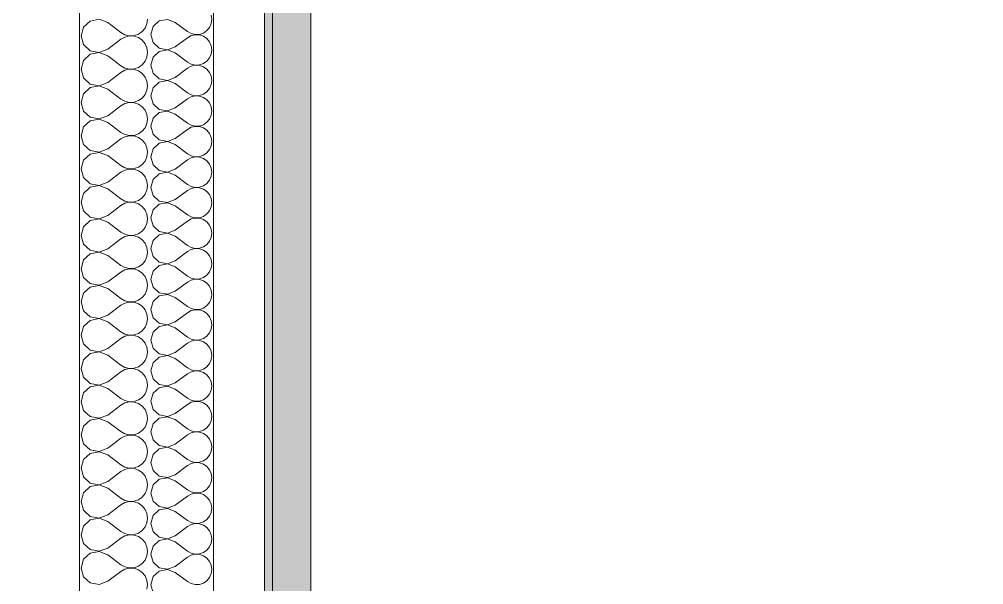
# Model space of a CAD drawing. Header units: millimetres. Extents: x -48147 to 1417267, y -496296 to 18123.
# Drawn here: x 1364998.7 to 1365408.7, y -478882.7 to -478642.5 of the extents above; entities that cross this region are included whole.
import ezdxf

# ---------------------------------------------------------------- set-up
doc = ezdxf.new("R2010")
doc.units = ezdxf.units.MM
doc.header["$MEASUREMENT"] = 0
doc.linetypes.add('Wipeout_Contour', pattern=[1000, 0, -1000])
doc.layers.add('New_A-25-M_Wall_Int', color=7, linetype='Continuous')
doc.layers.add('New_A-25-M_Wall_Int_Pen_No__1', color=7, linetype='Continuous', lineweight=13)
doc.layers.add('New_A-25-M_Wall_Int_Pen_No__107', color=7, linetype='Continuous', lineweight=15, true_color=0xa6a6a6)

# ---------------------------------------------------------------- blocks, each defined once
blk = doc.blocks.new('*X68', base_point=(1376122.47, -491272.82))
at = {"layer": 'New_A-25-M_Wall_Int_Pen_No__107', "linetype": 'Continuous'}
for p, q in [((1365080.53, -478642.5), (1365080.29, -478640.73)), ((1365055.54, -478645.58), (1365054.57, -478648.99)), ((1365058.16, -478643.19), (1365055.54, -478645.58)), ((1365061.64, -478642.53), (1365058.16, -478643.19)), ((1365064.96, -478643.8), (1365061.64, -478642.53)), ((1365064.96, -478643.8), (1365070.15, -478647.69)), ((1365078.42, -478647.29), (1365079.57, -478645.91)), ((1365079.57, -478645.91), (1365080.29, -478644.28)), ((1365080.29, -478644.28), (1365080.53, -478642.5)), ((1365054.57, -478648.99), (1365055.54, -478652.4)), ((1365070.15, -478647.69), (1365071.72, -478648.56)), ((1365071.72, -478649.42), (1365070.15, -478650.29)), ((1365071.72, -478648.56), (1365073.46, -478648.97)), ((1365073.46, -478649.02), (1365071.72, -478649.42)), ((1365073.46, -478648.97), (1365075.25, -478648.88)), ((1365075.25, -478649.11), (1365073.46, -478649.02)), ((1365075.25, -478648.88), (1365076.95, -478648.31)), ((1365076.95, -478649.68), (1365075.25, -478649.11)), ((1365076.95, -478648.31), (1365078.42, -478647.29)), ((1365078.42, -478650.69), (1365076.95, -478649.68)), ((1365055.54, -478652.4), (1365058.16, -478654.8)), ((1365061.64, -478655.46), (1365064.96, -478654.18)), ((1365064.96, -478654.18), (1365070.15, -478650.29)), ((1365079.57, -478652.07), (1365078.42, -478650.69)), ((1365080.29, -478653.71), (1365079.57, -478652.07)), ((1365080.53, -478655.48), (1365080.29, -478653.71)), ((1365058.16, -478656.17), (1365055.54, -478658.56)), ((1365058.16, -478654.8), (1365061.64, -478655.46)), ((1365061.64, -478655.51), (1365058.16, -478656.17)), ((1365064.96, -478656.78), (1365061.64, -478655.51)), ((1365064.96, -478656.78), (1365070.15, -478660.68)), ((1365079.57, -478658.9), (1365080.29, -478657.26)), ((1365080.29, -478657.26), (1365080.53, -478655.48)), ((1365055.54, -478658.56), (1365054.57, -478661.97)), ((1365054.57, -478661.97), (1365055.54, -478665.39)), ((1365070.15, -478660.68), (1365071.72, -478661.54)), ((1365071.72, -478661.54), (1365073.46, -478661.95)), ((1365073.46, -478662), (1365071.72, -478662.41)), ((1365073.46, -478661.95), (1365075.25, -478661.86)), ((1365075.25, -478662.09), (1365073.46, -478662)), ((1365075.25, -478661.86), (1365076.95, -478661.29)), ((1365076.95, -478662.66), (1365075.25, -478662.09)), ((1365076.95, -478661.29), (1365078.42, -478660.27)), ((1365078.42, -478660.27), (1365079.57, -478658.9)), ((1365055.54, -478665.39), (1365058.16, -478667.78)), ((1365064.96, -478667.17), (1365070.15, -478663.27)), ((1365071.72, -478662.41), (1365070.15, -478663.27)), ((1365078.42, -478663.67), (1365076.95, -478662.66)), ((1365079.57, -478665.05), (1365078.42, -478663.67)), ((1365080.29, -478666.69), (1365079.57, -478665.05)), ((1365058.16, -478669.15), (1365055.54, -478671.54)), ((1365058.16, -478667.78), (1365061.64, -478668.44)), ((1365061.64, -478668.49), (1365058.16, -478669.15)), ((1365061.64, -478668.44), (1365064.96, -478667.17)), ((1365064.96, -478669.76), (1365061.64, -478668.49)), ((1365064.96, -478669.76), (1365070.15, -478673.66)), ((1365079.57, -478671.88), (1365080.29, -478670.24)), ((1365080.53, -478668.46), (1365080.29, -478666.69)), ((1365080.29, -478670.24), (1365080.53, -478668.46)), ((1365055.54, -478671.54), (1365054.57, -478674.96)), ((1365070.15, -478673.66), (1365071.72, -478674.52)), ((1365071.72, -478674.52), (1365073.46, -478674.93)), ((1365075.25, -478674.84), (1365076.95, -478674.27)), ((1365076.95, -478674.27), (1365078.42, -478673.26)), ((1365078.42, -478673.26), (1365079.57, -478671.88)), ((1365054.57, -478674.96), (1365055.54, -478678.37)), ((1365055.54, -478678.37), (1365058.16, -478680.76)), ((1365064.96, -478680.15), (1365070.15, -478676.25)), ((1365071.72, -478675.39), (1365070.15, -478676.25)), ((1365073.46, -478674.98), (1365071.72, -478675.39)), ((1365073.46, -478674.93), (1365075.25, -478674.84)), ((1365075.25, -478675.07), (1365073.46, -478674.98)), ((1365076.95, -478675.64), (1365075.25, -478675.07)), ((1365078.42, -478676.66), (1365076.95, -478675.64)), ((1365079.57, -478678.03), (1365078.42, -478676.66)), ((1365080.29, -478679.67), (1365079.57, -478678.03)), ((1365058.16, -478682.13), (1365055.54, -478684.52)), ((1365058.16, -478680.76), (1365061.64, -478681.42)), ((1365061.64, -478681.47), (1365058.16, -478682.13)), ((1365061.64, -478681.42), (1365064.96, -478680.15)), ((1365064.96, -478682.74), (1365061.64, -478681.47)), ((1365064.96, -478682.74), (1365070.15, -478686.64)), ((1365080.53, -478681.45), (1365080.29, -478679.67)), ((1365080.29, -478683.22), (1365080.53, -478681.45)), ((1365055.54, -478684.52), (1365054.57, -478687.94)), ((1365070.15, -478686.64), (1365071.72, -478687.51)), ((1365076.95, -478687.25), (1365078.42, -478686.24)), ((1365078.42, -478686.24), (1365079.57, -478684.86)), ((1365079.57, -478684.86), (1365080.29, -478683.22)), ((1365054.57, -478687.94), (1365055.54, -478691.35)), ((1365064.96, -478693.13), (1365070.15, -478689.24)), ((1365071.72, -478688.37), (1365070.15, -478689.24)), ((1365071.72, -478687.51), (1365073.46, -478687.91)), ((1365073.46, -478687.96), (1365071.72, -478688.37)), ((1365073.46, -478687.91), (1365075.25, -478687.82)), ((1365075.25, -478688.05), (1365073.46, -478687.96)), ((1365075.25, -478687.82), (1365076.95, -478687.25)), ((1365076.95, -478688.62), (1365075.25, -478688.05)), ((1365078.42, -478689.64), (1365076.95, -478688.62)), ((1365079.57, -478691.02), (1365078.42, -478689.64)), ((1365080.29, -478692.65), (1365079.57, -478691.02)), ((1365055.54, -478691.35), (1365058.16, -478693.74)), ((1365058.16, -478695.11), (1365055.54, -478697.51)), ((1365058.16, -478693.74), (1365061.64, -478694.4)), ((1365061.64, -478694.45), (1365058.16, -478695.11)), ((1365061.64, -478694.4), (1365064.96, -478693.13)), ((1365064.96, -478695.73), (1365061.64, -478694.45)), ((1365080.53, -478694.43), (1365080.29, -478692.65)), ((1365080.29, -478696.2), (1365080.53, -478694.43)), ((1365055.54, -478697.51), (1365054.57, -478700.92)), ((1365064.96, -478695.73), (1365070.15, -478699.62)), ((1365076.95, -478700.23), (1365078.42, -478699.22)), ((1365078.42, -478699.22), (1365079.57, -478697.84)), ((1365079.57, -478697.84), (1365080.29, -478696.2)), ((1365054.57, -478700.92), (1365055.54, -478704.33)), ((1365064.96, -478706.11), (1365070.15, -478702.22)), ((1365070.15, -478699.62), (1365071.72, -478700.49)), ((1365071.72, -478701.35), (1365070.15, -478702.22)), ((1365071.72, -478700.49), (1365073.46, -478700.89)), ((1365073.46, -478700.95), (1365071.72, -478701.35)), ((1365073.46, -478700.89), (1365075.25, -478700.81)), ((1365075.25, -478701.03), (1365073.46, -478700.95)), ((1365075.25, -478700.81), (1365076.95, -478700.23)), ((1365076.95, -478701.6), (1365075.25, -478701.03)), ((1365078.42, -478702.62), (1365076.95, -478701.6)), ((1365079.57, -478704), (1365078.42, -478702.62)), ((1365055.54, -478704.33), (1365058.16, -478706.72)), ((1365058.16, -478706.72), (1365061.64, -478707.38)), ((1365061.64, -478707.44), (1365058.16, -478708.09)), ((1365061.64, -478707.38), (1365064.96, -478706.11)), ((1365064.96, -478708.71), (1365061.64, -478707.44)), ((1365080.29, -478705.64), (1365079.57, -478704)), ((1365080.53, -478707.41), (1365080.29, -478705.64)), ((1365080.29, -478709.18), (1365080.53, -478707.41)), ((1365055.54, -478710.49), (1365054.57, -478713.9)), ((1365058.16, -478708.09), (1365055.54, -478710.49)), ((1365064.96, -478708.71), (1365070.15, -478712.6)), ((1365078.42, -478712.2), (1365079.57, -478710.82)), ((1365079.57, -478710.82), (1365080.29, -478709.18)), ((1365054.57, -478713.9), (1365055.54, -478717.31)), ((1365064.96, -478719.09), (1365070.15, -478715.2)), ((1365070.15, -478712.6), (1365071.72, -478713.47)), ((1365071.72, -478714.33), (1365070.15, -478715.2)), ((1365071.72, -478713.47), (1365073.46, -478713.87)), ((1365073.46, -478713.93), (1365071.72, -478714.33)), ((1365073.46, -478713.87), (1365075.25, -478713.79)), ((1365075.25, -478714.01), (1365073.46, -478713.93)), ((1365075.25, -478713.79), (1365076.95, -478713.22)), ((1365076.95, -478714.59), (1365075.25, -478714.01)), ((1365076.95, -478713.22), (1365078.42, -478712.2)), ((1365078.42, -478715.6), (1365076.95, -478714.59)), ((1365079.57, -478716.98), (1365078.42, -478715.6)), ((1365055.54, -478717.31), (1365058.16, -478719.71)), ((1365058.16, -478719.71), (1365061.64, -478720.37)), ((1365061.64, -478720.37), (1365064.96, -478719.09)), ((1365080.29, -478718.62), (1365079.57, -478716.98)), ((1365080.53, -478720.39), (1365080.29, -478718.62)), ((1365055.54, -478723.47), (1365054.57, -478726.88)), ((1365058.16, -478721.08), (1365055.54, -478723.47)), ((1365061.64, -478720.42), (1365058.16, -478721.08)), ((1365064.96, -478721.69), (1365061.64, -478720.42)), ((1365064.96, -478721.69), (1365070.15, -478725.58)), ((1365078.42, -478725.18), (1365079.57, -478723.8)), ((1365079.57, -478723.8), (1365080.29, -478722.17)), ((1365080.29, -478722.17), (1365080.53, -478720.39)), ((1365054.57, -478726.88), (1365055.54, -478730.29)), ((1365070.15, -478725.58), (1365071.72, -478726.45)), ((1365071.72, -478727.31), (1365070.15, -478728.18)), ((1365071.72, -478726.45), (1365073.46, -478726.86)), ((1365073.46, -478726.91), (1365071.72, -478727.31)), ((1365073.46, -478726.86), (1365075.25, -478726.77)), ((1365075.25, -478727), (1365073.46, -478726.91)), ((1365075.25, -478726.77), (1365076.95, -478726.2)), ((1365076.95, -478727.57), (1365075.25, -478727)), ((1365076.95, -478726.2), (1365078.42, -478725.18)), ((1365078.42, -478728.58), (1365076.95, -478727.57)), ((1365055.54, -478730.29), (1365058.16, -478732.69)), ((1365061.64, -478733.35), (1365064.96, -478732.07)), ((1365064.96, -478732.07), (1365070.15, -478728.18)), ((1365079.57, -478729.96), (1365078.42, -478728.58)), ((1365080.29, -478731.6), (1365079.57, -478729.96)), ((1365080.53, -478733.37), (1365080.29, -478731.6)), ((1365058.16, -478734.06), (1365055.54, -478736.45)), ((1365058.16, -478732.69), (1365061.64, -478733.35)), ((1365061.64, -478733.4), (1365058.16, -478734.06)), ((1365064.96, -478734.67), (1365061.64, -478733.4)), ((1365064.96, -478734.67), (1365070.15, -478738.57)), ((1365079.57, -478736.79), (1365080.29, -478735.15)), ((1365080.29, -478735.15), (1365080.53, -478733.37)), ((1365055.54, -478736.45), (1365054.57, -478739.86)), ((1365054.57, -478739.86), (1365055.54, -478743.28)), ((1365070.15, -478738.57), (1365071.72, -478739.43)), ((1365071.72, -478740.3), (1365070.15, -478741.16)), ((1365071.72, -478739.43), (1365073.46, -478739.84)), ((1365073.46, -478739.89), (1365071.72, -478740.3)), ((1365073.46, -478739.84), (1365075.25, -478739.75)), ((1365075.25, -478739.98), (1365073.46, -478739.89)), ((1365075.25, -478739.75), (1365076.95, -478739.18)), ((1365076.95, -478740.55), (1365075.25, -478739.98)), ((1365076.95, -478739.18), (1365078.42, -478738.16)), ((1365078.42, -478738.16), (1365079.57, -478736.79)), ((1365055.54, -478743.28), (1365058.16, -478745.67)), ((1365064.96, -478745.06), (1365070.15, -478741.16)), ((1365078.42, -478741.56), (1365076.95, -478740.55)), ((1365079.57, -478742.94), (1365078.42, -478741.56)), ((1365080.29, -478744.58), (1365079.57, -478742.94)), ((1365058.16, -478747.04), (1365055.54, -478749.43)), ((1365058.16, -478745.67), (1365061.64, -478746.33)), ((1365061.64, -478746.38), (1365058.16, -478747.04)), ((1365061.64, -478746.33), (1365064.96, -478745.06)), ((1365064.96, -478747.65), (1365061.64, -478746.38)), ((1365064.96, -478747.65), (1365070.15, -478751.55)), ((1365079.57, -478749.77), (1365080.29, -478748.13)), ((1365080.53, -478746.35), (1365080.29, -478744.58)), ((1365080.29, -478748.13), (1365080.53, -478746.35)), ((1365055.54, -478749.43), (1365054.57, -478752.85)), ((1365070.15, -478751.55), (1365071.72, -478752.41)), ((1365071.72, -478752.41), (1365073.46, -478752.82)), ((1365075.25, -478752.73), (1365076.95, -478752.16)), ((1365076.95, -478752.16), (1365078.42, -478751.15)), ((1365078.42, -478751.15), (1365079.57, -478749.77)), ((1365054.57, -478752.85), (1365055.54, -478756.26)), ((1365055.54, -478756.26), (1365058.16, -478758.65)), ((1365064.96, -478758.04), (1365070.15, -478754.14)), ((1365071.72, -478753.28), (1365070.15, -478754.14)), ((1365073.46, -478752.87), (1365071.72, -478753.28)), ((1365073.46, -478752.82), (1365075.25, -478752.73)), ((1365075.25, -478752.96), (1365073.46, -478752.87)), ((1365076.95, -478753.53), (1365075.25, -478752.96)), ((1365078.42, -478754.54), (1365076.95, -478753.53)), ((1365079.57, -478755.92), (1365078.42, -478754.54)), ((1365080.29, -478757.56), (1365079.57, -478755.92)), ((1365058.16, -478760.02), (1365055.54, -478762.41)), ((1365058.16, -478758.65), (1365061.64, -478759.31)), ((1365061.64, -478759.36), (1365058.16, -478760.02)), ((1365061.64, -478759.31), (1365064.96, -478758.04)), ((1365064.96, -478760.63), (1365061.64, -478759.36)), ((1365064.96, -478760.63), (1365070.15, -478764.53)), ((1365080.53, -478759.34), (1365080.29, -478757.56)), ((1365080.29, -478761.11), (1365080.53, -478759.34)), ((1365055.54, -478762.41), (1365054.57, -478765.83)), ((1365070.15, -478764.53), (1365071.72, -478765.4)), ((1365076.95, -478765.14), (1365078.42, -478764.13)), ((1365078.42, -478764.13), (1365079.57, -478762.75)), ((1365079.57, -478762.75), (1365080.29, -478761.11)), ((1365054.57, -478765.83), (1365055.54, -478769.24)), ((1365064.96, -478771.02), (1365070.15, -478767.13)), ((1365071.72, -478766.26), (1365070.15, -478767.13)), ((1365071.72, -478765.4), (1365073.46, -478765.8)), ((1365073.46, -478765.85), (1365071.72, -478766.26)), ((1365073.46, -478765.8), (1365075.25, -478765.71)), ((1365075.25, -478765.94), (1365073.46, -478765.85)), ((1365075.25, -478765.71), (1365076.95, -478765.14)), ((1365076.95, -478766.51), (1365075.25, -478765.94)), ((1365078.42, -478767.53), (1365076.95, -478766.51)), ((1365079.57, -478768.91), (1365078.42, -478767.53)), ((1365080.29, -478770.54), (1365079.57, -478768.91)), ((1365055.54, -478769.24), (1365058.16, -478771.63)), ((1365058.16, -478773), (1365055.54, -478775.4)), ((1365058.16, -478771.63), (1365061.64, -478772.29)), ((1365061.64, -478772.34), (1365058.16, -478773)), ((1365061.64, -478772.29), (1365064.96, -478771.02)), ((1365064.96, -478773.62), (1365061.64, -478772.34)), ((1365080.53, -478772.32), (1365080.29, -478770.54)), ((1365080.29, -478774.09), (1365080.53, -478772.32)), ((1365055.54, -478775.4), (1365054.57, -478778.81)), ((1365064.96, -478773.62), (1365070.15, -478777.51)), ((1365076.95, -478778.12), (1365078.42, -478777.11)), ((1365078.42, -478777.11), (1365079.57, -478775.73)), ((1365079.57, -478775.73), (1365080.29, -478774.09)), ((1365054.57, -478778.81), (1365055.54, -478782.22)), ((1365064.96, -478784), (1365070.15, -478780.11)), ((1365070.15, -478777.51), (1365071.72, -478778.38)), ((1365071.72, -478779.24), (1365070.15, -478780.11)), ((1365071.72, -478778.38), (1365073.46, -478778.78)), ((1365073.46, -478778.83), (1365071.72, -478779.24)), ((1365073.46, -478778.78), (1365075.25, -478778.7)), ((1365075.25, -478778.92), (1365073.46, -478778.83)), ((1365075.25, -478778.7), (1365076.95, -478778.12)), ((1365076.95, -478779.49), (1365075.25, -478778.92)), ((1365078.42, -478780.51), (1365076.95, -478779.49)), ((1365079.57, -478781.89), (1365078.42, -478780.51)), ((1365055.54, -478782.22), (1365058.16, -478784.61)), ((1365058.16, -478784.61), (1365061.64, -478785.27)), ((1365061.64, -478785.33), (1365058.16, -478785.98)), ((1365061.64, -478785.27), (1365064.96, -478784)), ((1365064.96, -478786.6), (1365061.64, -478785.33)), ((1365080.29, -478783.53), (1365079.57, -478781.89)), ((1365080.53, -478785.3), (1365080.29, -478783.53)), ((1365080.29, -478787.07), (1365080.53, -478785.3)), ((1365055.54, -478788.38), (1365054.57, -478791.79)), ((1365058.16, -478785.98), (1365055.54, -478788.38)), ((1365064.96, -478786.6), (1365070.15, -478790.49)), ((1365078.42, -478790.09), (1365079.57, -478788.71)), ((1365079.57, -478788.71), (1365080.29, -478787.07)), ((1365054.57, -478791.79), (1365055.54, -478795.2)), ((1365064.96, -478796.98), (1365070.15, -478793.09)), ((1365070.15, -478790.49), (1365071.72, -478791.36)), ((1365071.72, -478792.22), (1365070.15, -478793.09)), ((1365071.72, -478791.36), (1365073.46, -478791.76)), ((1365073.46, -478791.82), (1365071.72, -478792.22)), ((1365073.46, -478791.76), (1365075.25, -478791.68)), ((1365075.25, -478791.9), (1365073.46, -478791.82)), ((1365075.25, -478791.68), (1365076.95, -478791.11)), ((1365076.95, -478792.48), (1365075.25, -478791.9)), ((1365076.95, -478791.11), (1365078.42, -478790.09)), ((1365078.42, -478793.49), (1365076.95, -478792.48)), ((1365079.57, -478794.87), (1365078.42, -478793.49)), ((1365055.54, -478795.2), (1365058.16, -478797.6)), ((1365058.16, -478797.6), (1365061.64, -478798.25)), ((1365061.64, -478798.25), (1365064.96, -478796.98)), ((1365080.29, -478796.51), (1365079.57, -478794.87)), ((1365080.53, -478798.28), (1365080.29, -478796.51)), ((1365055.54, -478801.36), (1365054.57, -478804.77)), ((1365058.16, -478798.97), (1365055.54, -478801.36)), ((1365061.64, -478798.31), (1365058.16, -478798.97)), ((1365064.96, -478799.58), (1365061.64, -478798.31)), ((1365064.96, -478799.58), (1365070.15, -478803.47)), ((1365078.42, -478803.07), (1365079.57, -478801.69)), ((1365079.57, -478801.69), (1365080.29, -478800.05)), ((1365080.29, -478800.05), (1365080.53, -478798.28)), ((1365054.57, -478804.77), (1365055.54, -478808.18)), ((1365070.15, -478803.47), (1365071.72, -478804.34)), ((1365071.72, -478805.2), (1365070.15, -478806.07)), ((1365071.72, -478804.34), (1365073.46, -478804.75)), ((1365073.46, -478804.8), (1365071.72, -478805.2)), ((1365073.46, -478804.75), (1365075.25, -478804.66)), ((1365075.25, -478804.88), (1365073.46, -478804.8)), ((1365075.25, -478804.66), (1365076.95, -478804.09)), ((1365076.95, -478805.46), (1365075.25, -478804.88)), ((1365076.95, -478804.09), (1365078.42, -478803.07)), ((1365078.42, -478806.47), (1365076.95, -478805.46)), ((1365055.54, -478808.18), (1365058.16, -478810.58)), ((1365061.64, -478811.24), (1365064.96, -478809.96)), ((1365064.96, -478809.96), (1365070.15, -478806.07)), ((1365079.57, -478807.85), (1365078.42, -478806.47)), ((1365080.29, -478809.49), (1365079.57, -478807.85)), ((1365080.53, -478811.26), (1365080.29, -478809.49)), ((1365058.16, -478811.95), (1365055.54, -478814.34)), ((1365058.16, -478810.58), (1365061.64, -478811.24)), ((1365061.64, -478811.29), (1365058.16, -478811.95)), ((1365064.96, -478812.56), (1365061.64, -478811.29)), ((1365064.96, -478812.56), (1365070.15, -478816.46)), ((1365079.57, -478814.68), (1365080.29, -478813.04)), ((1365080.29, -478813.04), (1365080.53, -478811.26)), ((1365055.54, -478814.34), (1365054.57, -478817.75)), ((1365054.57, -478817.75), (1365055.54, -478821.17)), ((1365070.15, -478816.46), (1365071.72, -478817.32)), ((1365071.72, -478818.19), (1365070.15, -478819.05)), ((1365071.72, -478817.32), (1365073.46, -478817.73)), ((1365073.46, -478817.78), (1365071.72, -478818.19)), ((1365073.46, -478817.73), (1365075.25, -478817.64)), ((1365075.25, -478817.87), (1365073.46, -478817.78)), ((1365075.25, -478817.64), (1365076.95, -478817.07)), ((1365076.95, -478818.44), (1365075.25, -478817.87)), ((1365076.95, -478817.07), (1365078.42, -478816.05)), ((1365078.42, -478816.05), (1365079.57, -478814.68)), ((1365055.54, -478821.17), (1365058.16, -478823.56)), ((1365064.96, -478822.95), (1365070.15, -478819.05)), ((1365078.42, -478819.45), (1365076.95, -478818.44)), ((1365079.57, -478820.83), (1365078.42, -478819.45)), ((1365080.29, -478822.47), (1365079.57, -478820.83)), ((1365058.16, -478824.93), (1365055.54, -478827.32)), ((1365058.16, -478823.56), (1365061.64, -478824.22)), ((1365061.64, -478824.27), (1365058.16, -478824.93)), ((1365061.64, -478824.22), (1365064.96, -478822.95)), ((1365064.96, -478825.54), (1365061.64, -478824.27)), ((1365064.96, -478825.54), (1365070.15, -478829.44)), ((1365079.57, -478827.66), (1365080.29, -478826.02)), ((1365080.53, -478824.24), (1365080.29, -478822.47)), ((1365080.29, -478826.02), (1365080.53, -478824.24)), ((1365055.54, -478827.32), (1365054.57, -478830.74)), ((1365070.15, -478829.44), (1365071.72, -478830.3)), ((1365071.72, -478830.3), (1365073.46, -478830.71)), ((1365075.25, -478830.62), (1365076.95, -478830.05)), ((1365076.95, -478830.05), (1365078.42, -478829.04)), ((1365078.42, -478829.04), (1365079.57, -478827.66)), ((1365054.57, -478830.74), (1365055.54, -478834.15)), ((1365055.54, -478834.15), (1365058.16, -478836.54)), ((1365064.96, -478835.93), (1365070.15, -478832.03)), ((1365071.72, -478831.17), (1365070.15, -478832.03)), ((1365073.46, -478830.76), (1365071.72, -478831.17)), ((1365073.46, -478830.71), (1365075.25, -478830.62)), ((1365075.25, -478830.85), (1365073.46, -478830.76)), ((1365076.95, -478831.42), (1365075.25, -478830.85)), ((1365078.42, -478832.43), (1365076.95, -478831.42)), ((1365079.57, -478833.81), (1365078.42, -478832.43)), ((1365080.29, -478835.45), (1365079.57, -478833.81)), ((1365058.16, -478837.91), (1365055.54, -478840.3)), ((1365058.16, -478836.54), (1365061.64, -478837.2)), ((1365061.64, -478837.25), (1365058.16, -478837.91)), ((1365061.64, -478837.2), (1365064.96, -478835.93)), ((1365064.96, -478838.52), (1365061.64, -478837.25)), ((1365064.96, -478838.52), (1365070.15, -478842.42)), ((1365080.53, -478837.23), (1365080.29, -478835.45)), ((1365080.29, -478839), (1365080.53, -478837.23)), ((1365055.54, -478840.3), (1365054.57, -478843.72)), ((1365070.15, -478842.42), (1365071.72, -478843.29)), ((1365076.95, -478843.03), (1365078.42, -478842.02)), ((1365078.42, -478842.02), (1365079.57, -478840.64)), ((1365079.57, -478840.64), (1365080.29, -478839)), ((1365054.57, -478843.72), (1365055.54, -478847.13)), ((1365064.96, -478848.91), (1365070.15, -478845.01)), ((1365071.72, -478844.15), (1365070.15, -478845.01)), ((1365071.72, -478843.29), (1365073.46, -478843.69)), ((1365073.46, -478843.74), (1365071.72, -478844.15)), ((1365073.46, -478843.69), (1365075.25, -478843.6)), ((1365075.25, -478843.83), (1365073.46, -478843.74)), ((1365075.25, -478843.6), (1365076.95, -478843.03)), ((1365076.95, -478844.4), (1365075.25, -478843.83)), ((1365078.42, -478845.42), (1365076.95, -478844.4)), ((1365079.57, -478846.8), (1365078.42, -478845.42)), ((1365080.29, -478848.43), (1365079.57, -478846.8)), ((1365055.54, -478847.13), (1365058.16, -478849.52)), ((1365058.16, -478850.89), (1365055.54, -478853.29)), ((1365058.16, -478849.52), (1365061.64, -478850.18)), ((1365061.64, -478850.23), (1365058.16, -478850.89)), ((1365061.64, -478850.18), (1365064.96, -478848.91)), ((1365064.96, -478851.51), (1365061.64, -478850.23)), ((1365080.53, -478850.21), (1365080.29, -478848.43)), ((1365080.29, -478851.98), (1365080.53, -478850.21)), ((1365055.54, -478853.29), (1365054.57, -478856.7)), ((1365064.96, -478851.51), (1365070.15, -478855.4)), ((1365076.95, -478856.01), (1365078.42, -478855)), ((1365078.42, -478855), (1365079.57, -478853.62)), ((1365079.57, -478853.62), (1365080.29, -478851.98)), ((1365054.57, -478856.7), (1365055.54, -478860.11)), ((1365064.96, -478861.89), (1365070.15, -478858)), ((1365070.15, -478855.4), (1365071.72, -478856.27)), ((1365071.72, -478857.13), (1365070.15, -478858)), ((1365071.72, -478856.27), (1365073.46, -478856.67)), ((1365073.46, -478856.72), (1365071.72, -478857.13)), ((1365073.46, -478856.67), (1365075.25, -478856.59)), ((1365075.25, -478856.81), (1365073.46, -478856.72)), ((1365075.25, -478856.59), (1365076.95, -478856.01)), ((1365076.95, -478857.38), (1365075.25, -478856.81)), ((1365078.42, -478858.4), (1365076.95, -478857.38)), ((1365079.57, -478859.78), (1365078.42, -478858.4)), ((1365055.54, -478860.11), (1365058.16, -478862.5)), ((1365058.16, -478862.5), (1365061.64, -478863.16)), ((1365061.64, -478863.22), (1365058.16, -478863.87)), ((1365061.64, -478863.16), (1365064.96, -478861.89)), ((1365064.96, -478864.49), (1365061.64, -478863.22)), ((1365080.29, -478861.42), (1365079.57, -478859.78)), ((1365080.53, -478863.19), (1365080.29, -478861.42)), ((1365080.29, -478864.96), (1365080.53, -478863.19)), ((1365055.54, -478866.27), (1365054.57, -478869.68)), ((1365058.16, -478863.87), (1365055.54, -478866.27)), ((1365064.96, -478864.49), (1365070.15, -478868.38)), ((1365078.42, -478867.98), (1365079.57, -478866.6)), ((1365079.57, -478866.6), (1365080.29, -478864.96)), ((1365054.57, -478869.68), (1365055.54, -478873.09)), ((1365064.96, -478874.87), (1365070.15, -478870.98)), ((1365070.15, -478868.38), (1365071.72, -478869.25)), ((1365071.72, -478870.11), (1365070.15, -478870.98)), ((1365071.72, -478869.25), (1365073.46, -478869.65)), ((1365073.46, -478869.71), (1365071.72, -478870.11)), ((1365073.46, -478869.65), (1365075.25, -478869.57)), ((1365075.25, -478869.79), (1365073.46, -478869.71)), ((1365075.25, -478869.57), (1365076.95, -478868.99)), ((1365076.95, -478870.37), (1365075.25, -478869.79)), ((1365076.95, -478868.99), (1365078.42, -478867.98)), ((1365078.42, -478871.38), (1365076.95, -478870.37)), ((1365079.57, -478872.76), (1365078.42, -478871.38)), ((1365055.54, -478873.09), (1365058.16, -478875.49)), ((1365058.16, -478875.49), (1365061.64, -478876.14)), ((1365061.64, -478876.14), (1365064.96, -478874.87)), ((1365080.29, -478874.4), (1365079.57, -478872.76)), ((1365080.53, -478876.17), (1365080.29, -478874.4)), ((1365055.54, -478879.25), (1365054.57, -478882.66)), ((1365058.16, -478876.86), (1365055.54, -478879.25)), ((1365061.64, -478876.2), (1365058.16, -478876.86)), ((1365064.96, -478877.47), (1365061.64, -478876.2)), ((1365064.96, -478877.47), (1365070.15, -478881.36)), ((1365078.42, -478880.96), (1365079.57, -478879.58)), ((1365079.57, -478879.58), (1365080.29, -478877.94)), ((1365080.29, -478877.94), (1365080.53, -478876.17)), ((1365054.57, -478882.66), (1365055.54, -478886.07)), ((1365070.15, -478881.36), (1365071.72, -478882.23)), ((1365071.72, -478882.23), (1365073.46, -478882.64)), ((1365073.46, -478882.64), (1365075.25, -478882.55)), ((1365075.25, -478882.55), (1365076.95, -478881.98)), ((1365076.95, -478881.98), (1365078.42, -478880.96))]:
    blk.add_line(p, q, dxfattribs=at)
blk = doc.blocks.new('Section Elem_44_2', base_point=(1376122.47, -491272.82))
at = {"layer": 'New_A-25-M_Wall_Int_Pen_No__107', "linetype": 'Continuous', "lineweight": 0, "true_color": 0x535353}
blk.add_hatch(color=251, dxfattribs=at).paths.add_polyline_path([(1365106.26, -475339.25), (1365102.99, -475339.25), (1365102.99, -479122.82), (1365106.26, -479122.82), (1365106.26, -476122.82), (1365106.26, -476097.82)])
at = {"layer": 'New_A-25-M_Wall_Int_Pen_No__1', "linetype": 'Continuous'}
blk.add_line((1365106.26, -476122.82), (1365106.26, -479122.82), dxfattribs=at)
at = {"color": 254, "linetype": 'Wipeout_Contour', "lineweight": 0, "ltscale": 8681565.631465085}
blk.add_wipeout([(1365122.62, -479122.82), (1366009.15, -479122.82), (1366009.15, -477022.82), (1366549.27, -477022.82), (1366549.27, -476122.82), (1365122.62, -476122.82)], dxfattribs=at).dxf.layer = 'New_A-25-M_Wall_Int'
at = {"layer": 'New_A-25-M_Wall_Int_Pen_No__107', "linetype": 'Continuous'}
blk.add_hatch(color=256, dxfattribs=at).paths.add_polyline_path([(1365106.26, -476122.82), (1365106.26, -479122.82), (1365122.62, -479122.82), (1365122.62, -476122.82)])
at = {"layer": 'New_A-25-M_Wall_Int_Pen_No__1', "linetype": 'Continuous'}
blk.add_line((1365122.62, -476122.82), (1365122.62, -479122.82), dxfattribs=at)
at = {"color": 254, "linetype": 'Wipeout_Contour', "lineweight": 0, "ltscale": 5784432.987416171}
blk.add_wipeout([(1365102.99, -475339.25), (1365081.18, -475339.25), (1365081.18, -479122.82), (1365102.99, -479122.82)], dxfattribs=at).dxf.layer = 'New_A-25-M_Wall_Int'
at = {"layer": 'New_A-25-M_Wall_Int_Pen_No__1', "linetype": 'Continuous'}
blk.add_line((1365102.99, -475339.25), (1365102.99, -479122.82), dxfattribs=at)
at = {"color": 254, "linetype": 'Wipeout_Contour', "lineweight": 0, "ltscale": 5784340.344564119}
blk.add_wipeout([(1365081.18, -475339.25), (1365053.92, -475339.25), (1365053.92, -479122.82), (1365081.18, -479122.82)], dxfattribs=at).dxf.layer = 'New_A-25-M_Wall_Int'
at = {"layer": 'New_A-25-M_Wall_Int_Pen_No__1', "linetype": 'Continuous'}
blk.add_line((1365081.18, -475339.25), (1365081.18, -479122.82), dxfattribs=at)
at = {"layer": 'New_A-25-M_Wall_Int'}
blk.add_blockref('*X68', (1376122.47, -491272.82), dxfattribs=at)
blk = doc.blocks.new('*X85', base_point=(1376122.47, -491272.82))
at = {"layer": 'New_A-25-M_Wall_Int_Pen_No__107', "linetype": 'Continuous'}
for p, q in [((1365026.01, -478645.82), (1365024.96, -478649.54)), ((1365028.86, -478643.22), (1365026.01, -478645.82)), ((1365032.66, -478642.5), (1365028.86, -478643.22)), ((1365036.26, -478643.89), (1365032.66, -478642.5)), ((1365036.26, -478643.89), (1365041.91, -478648.12)), ((1365052.16, -478646.19), (1365052.95, -478644.4)), ((1365052.95, -478644.4), (1365053.22, -478642.47)), ((1365024.96, -478649.54), (1365026.01, -478653.25)), ((1365041.91, -478648.12), (1365043.62, -478649.07)), ((1365043.62, -478650.01), (1365041.91, -478650.95)), ((1365043.62, -478649.07), (1365045.52, -478649.51)), ((1365045.52, -478649.57), (1365043.62, -478650.01)), ((1365045.52, -478649.51), (1365047.46, -478649.41)), ((1365047.46, -478649.66), (1365045.52, -478649.57)), ((1365047.46, -478649.41), (1365049.31, -478648.79)), ((1365049.31, -478650.28), (1365047.46, -478649.66)), ((1365049.31, -478648.79), (1365050.92, -478647.69)), ((1365050.92, -478647.69), (1365052.16, -478646.19)), ((1365026.01, -478653.25), (1365028.86, -478655.85)), ((1365036.26, -478655.19), (1365041.91, -478650.95)), ((1365050.92, -478651.39), (1365049.31, -478650.28)), ((1365052.16, -478652.89), (1365050.92, -478651.39)), ((1365052.95, -478654.67), (1365052.16, -478652.89)), ((1365028.86, -478657.35), (1365026.01, -478659.95)), ((1365028.86, -478655.85), (1365032.66, -478656.57)), ((1365032.66, -478656.63), (1365028.86, -478657.35)), ((1365032.66, -478656.57), (1365036.26, -478655.19)), ((1365036.26, -478658.01), (1365032.66, -478656.63)), ((1365036.26, -478658.01), (1365041.91, -478662.25)), ((1365053.22, -478656.6), (1365052.95, -478654.67)), ((1365052.95, -478658.53), (1365053.22, -478656.6)), ((1365026.01, -478659.95), (1365024.96, -478663.66)), ((1365041.91, -478662.25), (1365043.62, -478663.19)), ((1365049.31, -478662.92), (1365050.92, -478661.81)), ((1365050.92, -478661.81), (1365052.16, -478660.31)), ((1365052.16, -478660.31), (1365052.95, -478658.53)), ((1365024.96, -478663.66), (1365026.01, -478667.38)), ((1365036.26, -478669.32), (1365041.91, -478665.08)), ((1365043.62, -478664.13), (1365041.91, -478665.08)), ((1365043.62, -478663.19), (1365045.52, -478663.64)), ((1365045.52, -478663.69), (1365043.62, -478664.13)), ((1365045.52, -478663.64), (1365047.46, -478663.54)), ((1365047.46, -478663.79), (1365045.52, -478663.69)), ((1365047.46, -478663.54), (1365049.31, -478662.92)), ((1365049.31, -478664.41), (1365047.46, -478663.79)), ((1365050.92, -478665.51), (1365049.31, -478664.41)), ((1365052.16, -478667.01), (1365050.92, -478665.51)), ((1365026.01, -478667.38), (1365028.86, -478669.98)), ((1365028.86, -478669.98), (1365032.66, -478670.7)), ((1365032.66, -478670.7), (1365036.26, -478669.32)), ((1365052.95, -478668.8), (1365052.16, -478667.01)), ((1365053.22, -478670.73), (1365052.95, -478668.8)), ((1365026.01, -478674.08), (1365024.96, -478677.79)), ((1365028.86, -478671.47), (1365026.01, -478674.08)), ((1365032.66, -478670.76), (1365028.86, -478671.47)), ((1365036.26, -478672.14), (1365032.66, -478670.76)), ((1365036.26, -478672.14), (1365041.91, -478676.38)), ((1365050.92, -478675.94), (1365052.16, -478674.44)), ((1365052.16, -478674.44), (1365052.95, -478672.66)), ((1365052.95, -478672.66), (1365053.22, -478670.73)), ((1365024.96, -478677.79), (1365026.01, -478681.51)), ((1365041.91, -478676.38), (1365043.62, -478677.32)), ((1365043.62, -478678.26), (1365041.91, -478679.21)), ((1365043.62, -478677.32), (1365045.52, -478677.76)), ((1365045.52, -478677.82), (1365043.62, -478678.26)), ((1365045.52, -478677.76), (1365047.46, -478677.67)), ((1365047.46, -478677.92), (1365045.52, -478677.82)), ((1365047.46, -478677.67), (1365049.31, -478677.05)), ((1365049.31, -478678.54), (1365047.46, -478677.92)), ((1365049.31, -478677.05), (1365050.92, -478675.94)), ((1365050.92, -478679.64), (1365049.31, -478678.54)), ((1365026.01, -478681.51), (1365028.86, -478684.11)), ((1365036.26, -478683.44), (1365041.91, -478679.21)), ((1365052.16, -478681.14), (1365050.92, -478679.64)), ((1365052.95, -478682.93), (1365052.16, -478681.14)), ((1365028.86, -478685.6), (1365026.01, -478688.21)), ((1365028.86, -478684.11), (1365032.66, -478684.83)), ((1365032.66, -478684.88), (1365028.86, -478685.6)), ((1365032.66, -478684.83), (1365036.26, -478683.44)), ((1365036.26, -478686.27), (1365032.66, -478684.88)), ((1365036.26, -478686.27), (1365041.91, -478690.51)), ((1365052.16, -478688.57), (1365052.95, -478686.79)), ((1365053.22, -478684.86), (1365052.95, -478682.93)), ((1365052.95, -478686.79), (1365053.22, -478684.86)), ((1365026.01, -478688.21), (1365024.96, -478691.92)), ((1365041.91, -478690.51), (1365043.62, -478691.45)), ((1365049.31, -478691.17), (1365050.92, -478690.07)), ((1365050.92, -478690.07), (1365052.16, -478688.57)), ((1365024.96, -478691.92), (1365026.01, -478695.63)), ((1365036.26, -478697.57), (1365041.91, -478693.33)), ((1365043.62, -478692.39), (1365041.91, -478693.33)), ((1365043.62, -478691.45), (1365045.52, -478691.89)), ((1365045.52, -478691.95), (1365043.62, -478692.39)), ((1365045.52, -478691.89), (1365047.46, -478691.8)), ((1365047.46, -478692.04), (1365045.52, -478691.95)), ((1365047.46, -478691.8), (1365049.31, -478691.17)), ((1365049.31, -478692.67), (1365047.46, -478692.04)), ((1365050.92, -478693.77), (1365049.31, -478692.67)), ((1365052.16, -478695.27), (1365050.92, -478693.77)), ((1365026.01, -478695.63), (1365028.86, -478698.24)), ((1365028.86, -478698.24), (1365032.66, -478698.96)), ((1365032.66, -478699.01), (1365028.86, -478699.73)), ((1365032.66, -478698.96), (1365036.26, -478697.57)), ((1365036.26, -478700.4), (1365032.66, -478699.01)), ((1365052.95, -478697.05), (1365052.16, -478695.27)), ((1365053.22, -478698.98), (1365052.95, -478697.05)), ((1365052.95, -478700.91), (1365053.22, -478698.98)), ((1365026.01, -478702.33), (1365024.96, -478706.05)), ((1365028.86, -478699.73), (1365026.01, -478702.33)), ((1365036.26, -478700.4), (1365041.91, -478704.64)), ((1365050.92, -478704.2), (1365052.16, -478702.7)), ((1365052.16, -478702.7), (1365052.95, -478700.91)), ((1365024.96, -478706.05), (1365026.01, -478709.76)), ((1365036.26, -478711.7), (1365041.91, -478707.46)), ((1365041.91, -478704.64), (1365043.62, -478705.58)), ((1365043.62, -478706.52), (1365041.91, -478707.46)), ((1365043.62, -478705.58), (1365045.52, -478706.02)), ((1365045.52, -478706.08), (1365043.62, -478706.52)), ((1365045.52, -478706.02), (1365047.46, -478705.93)), ((1365047.46, -478706.17), (1365045.52, -478706.08)), ((1365047.46, -478705.93), (1365049.31, -478705.3)), ((1365049.31, -478706.79), (1365047.46, -478706.17)), ((1365049.31, -478705.3), (1365050.92, -478704.2)), ((1365050.92, -478707.9), (1365049.31, -478706.79)), ((1365026.01, -478709.76), (1365028.86, -478712.37)), ((1365052.16, -478709.4), (1365050.92, -478707.9)), ((1365052.95, -478711.18), (1365052.16, -478709.4)), ((1365053.22, -478713.11), (1365052.95, -478711.18)), ((1365028.86, -478713.86), (1365026.01, -478716.46)), ((1365028.86, -478712.37), (1365032.66, -478713.08)), ((1365032.66, -478713.14), (1365028.86, -478713.86)), ((1365032.66, -478713.08), (1365036.26, -478711.7)), ((1365036.26, -478714.52), (1365032.66, -478713.14)), ((1365036.26, -478714.52), (1365041.91, -478718.76)), ((1365052.16, -478716.83), (1365052.95, -478715.04)), ((1365052.95, -478715.04), (1365053.22, -478713.11)), ((1365026.01, -478716.46), (1365024.96, -478720.18)), ((1365041.91, -478718.76), (1365043.62, -478719.71)), ((1365043.62, -478719.71), (1365045.52, -478720.15)), ((1365047.46, -478720.05), (1365049.31, -478719.43)), ((1365049.31, -478719.43), (1365050.92, -478718.33)), ((1365050.92, -478718.33), (1365052.16, -478716.83)), ((1365024.96, -478720.18), (1365026.01, -478723.89)), ((1365026.01, -478723.89), (1365028.86, -478726.49)), ((1365036.26, -478725.83), (1365041.91, -478721.59)), ((1365043.62, -478720.65), (1365041.91, -478721.59)), ((1365045.52, -478720.2), (1365043.62, -478720.65)), ((1365045.52, -478720.15), (1365047.46, -478720.05)), ((1365047.46, -478720.3), (1365045.52, -478720.2)), ((1365049.31, -478720.92), (1365047.46, -478720.3)), ((1365050.92, -478722.03), (1365049.31, -478720.92)), ((1365052.16, -478723.53), (1365050.92, -478722.03)), ((1365052.95, -478725.31), (1365052.16, -478723.53)), ((1365028.86, -478727.99), (1365026.01, -478730.59)), ((1365028.86, -478726.49), (1365032.66, -478727.21)), ((1365032.66, -478727.27), (1365028.86, -478727.99)), ((1365032.66, -478727.21), (1365036.26, -478725.83)), ((1365036.26, -478728.65), (1365032.66, -478727.27)), ((1365053.22, -478727.24), (1365052.95, -478725.31)), ((1365052.95, -478729.17), (1365053.22, -478727.24)), ((1365026.01, -478730.59), (1365024.96, -478734.3)), ((1365036.26, -478728.65), (1365041.91, -478732.89)), ((1365050.92, -478732.45), (1365052.16, -478730.95)), ((1365052.16, -478730.95), (1365052.95, -478729.17)), ((1365024.96, -478734.3), (1365026.01, -478738.02)), ((1365036.26, -478739.96), (1365041.91, -478735.72)), ((1365041.91, -478732.89), (1365043.62, -478733.83)), ((1365043.62, -478734.77), (1365041.91, -478735.72)), ((1365043.62, -478733.83), (1365045.52, -478734.28)), ((1365045.52, -478734.33), (1365043.62, -478734.77)), ((1365045.52, -478734.28), (1365047.46, -478734.18)), ((1365047.46, -478734.43), (1365045.52, -478734.33)), ((1365047.46, -478734.18), (1365049.31, -478733.56)), ((1365049.31, -478735.05), (1365047.46, -478734.43)), ((1365049.31, -478733.56), (1365050.92, -478732.45)), ((1365050.92, -478736.15), (1365049.31, -478735.05)), ((1365052.16, -478737.65), (1365050.92, -478736.15)), ((1365026.01, -478738.02), (1365028.86, -478740.62)), ((1365032.66, -478741.34), (1365036.26, -478739.96)), ((1365052.95, -478739.44), (1365052.16, -478737.65)), ((1365053.22, -478741.37), (1365052.95, -478739.44)), ((1365028.86, -478742.11), (1365026.01, -478744.72)), ((1365028.86, -478740.62), (1365032.66, -478741.34)), ((1365032.66, -478741.4), (1365028.86, -478742.11)), ((1365036.26, -478742.78), (1365032.66, -478741.4)), ((1365036.26, -478742.78), (1365041.91, -478747.02)), ((1365052.16, -478745.08), (1365052.95, -478743.3)), ((1365052.95, -478743.3), (1365053.22, -478741.37)), ((1365026.01, -478744.72), (1365024.96, -478748.43)), ((1365024.96, -478748.43), (1365026.01, -478752.15)), ((1365041.91, -478747.02), (1365043.62, -478747.96)), ((1365043.62, -478747.96), (1365045.52, -478748.4)), ((1365045.52, -478748.46), (1365043.62, -478748.9)), ((1365045.52, -478748.4), (1365047.46, -478748.31)), ((1365047.46, -478748.55), (1365045.52, -478748.46)), ((1365047.46, -478748.31), (1365049.31, -478747.69)), ((1365049.31, -478747.69), (1365050.92, -478746.58)), ((1365050.92, -478746.58), (1365052.16, -478745.08)), ((1365026.01, -478752.15), (1365028.86, -478754.75)), ((1365036.26, -478754.08), (1365041.91, -478749.84)), ((1365043.62, -478748.9), (1365041.91, -478749.84)), ((1365049.31, -478749.18), (1365047.46, -478748.55)), ((1365050.92, -478750.28), (1365049.31, -478749.18)), ((1365052.16, -478751.78), (1365050.92, -478750.28)), ((1365052.95, -478753.57), (1365052.16, -478751.78)), ((1365028.86, -478756.24), (1365026.01, -478758.85)), ((1365028.86, -478754.75), (1365032.66, -478755.47)), ((1365032.66, -478755.52), (1365028.86, -478756.24)), ((1365032.66, -478755.47), (1365036.26, -478754.08)), ((1365036.26, -478756.91), (1365032.66, -478755.52)), ((1365053.22, -478755.5), (1365052.95, -478753.57)), ((1365052.95, -478757.43), (1365053.22, -478755.5)), ((1365026.01, -478758.85), (1365024.96, -478762.56)), ((1365036.26, -478756.91), (1365041.91, -478761.15)), ((1365049.31, -478761.81), (1365050.92, -478760.71)), ((1365050.92, -478760.71), (1365052.16, -478759.21)), ((1365052.16, -478759.21), (1365052.95, -478757.43)), ((1365024.96, -478762.56), (1365026.01, -478766.27)), ((1365036.26, -478768.21), (1365041.91, -478763.97)), ((1365041.91, -478761.15), (1365043.62, -478762.09)), ((1365043.62, -478763.03), (1365041.91, -478763.97)), ((1365043.62, -478762.09), (1365045.52, -478762.53)), ((1365045.52, -478762.59), (1365043.62, -478763.03)), ((1365045.52, -478762.53), (1365047.46, -478762.44)), ((1365047.46, -478762.68), (1365045.52, -478762.59)), ((1365047.46, -478762.44), (1365049.31, -478761.81)), ((1365049.31, -478763.31), (1365047.46, -478762.68)), ((1365050.92, -478764.41), (1365049.31, -478763.31)), ((1365052.16, -478765.91), (1365050.92, -478764.41)), ((1365026.01, -478766.27), (1365028.86, -478768.88)), ((1365028.86, -478768.88), (1365032.66, -478769.6)), ((1365032.66, -478769.6), (1365036.26, -478768.21)), ((1365052.95, -478767.69), (1365052.16, -478765.91)), ((1365053.22, -478769.62), (1365052.95, -478767.69)), ((1365026.01, -478772.97), (1365024.96, -478776.69)), ((1365028.86, -478770.37), (1365026.01, -478772.97)), ((1365032.66, -478769.65), (1365028.86, -478770.37)), ((1365036.26, -478771.04), (1365032.66, -478769.65)), ((1365036.26, -478771.04), (1365041.91, -478775.28)), ((1365052.16, -478773.34), (1365052.95, -478771.55)), ((1365052.95, -478771.55), (1365053.22, -478769.62)), ((1365024.96, -478776.69), (1365026.01, -478780.4)), ((1365041.91, -478775.28), (1365043.62, -478776.22)), ((1365043.62, -478777.16), (1365041.91, -478778.1)), ((1365043.62, -478776.22), (1365045.52, -478776.66)), ((1365045.52, -478776.72), (1365043.62, -478777.16)), ((1365045.52, -478776.66), (1365047.46, -478776.56)), ((1365047.46, -478776.81), (1365045.52, -478776.72)), ((1365047.46, -478776.56), (1365049.31, -478775.94)), ((1365049.31, -478777.43), (1365047.46, -478776.81)), ((1365049.31, -478775.94), (1365050.92, -478774.84)), ((1365050.92, -478774.84), (1365052.16, -478773.34)), ((1365026.01, -478780.4), (1365028.86, -478783.01)), ((1365036.26, -478782.34), (1365041.91, -478778.1)), ((1365050.92, -478778.54), (1365049.31, -478777.43)), ((1365052.16, -478780.04), (1365050.92, -478778.54)), ((1365052.95, -478781.82), (1365052.16, -478780.04)), ((1365028.86, -478784.5), (1365026.01, -478787.1)), ((1365028.86, -478783.01), (1365032.66, -478783.72)), ((1365032.66, -478783.78), (1365028.86, -478784.5)), ((1365032.66, -478783.72), (1365036.26, -478782.34)), ((1365036.26, -478785.16), (1365032.66, -478783.78)), ((1365036.26, -478785.16), (1365041.91, -478789.4)), ((1365053.22, -478783.75), (1365052.95, -478781.82)), ((1365052.95, -478785.68), (1365053.22, -478783.75)), ((1365026.01, -478787.1), (1365024.96, -478790.82)), ((1365041.91, -478789.4), (1365043.62, -478790.35)), ((1365049.31, -478790.07), (1365050.92, -478788.97)), ((1365050.92, -478788.97), (1365052.16, -478787.47)), ((1365052.16, -478787.47), (1365052.95, -478785.68)), ((1365024.96, -478790.82), (1365026.01, -478794.53)), ((1365036.26, -478796.47), (1365041.91, -478792.23)), ((1365043.62, -478791.29), (1365041.91, -478792.23)), ((1365043.62, -478790.35), (1365045.52, -478790.79)), ((1365045.52, -478790.84), (1365043.62, -478791.29)), ((1365045.52, -478790.79), (1365047.46, -478790.69)), ((1365047.46, -478790.94), (1365045.52, -478790.84)), ((1365047.46, -478790.69), (1365049.31, -478790.07)), ((1365049.31, -478791.56), (1365047.46, -478790.94)), ((1365050.92, -478792.67), (1365049.31, -478791.56)), ((1365052.16, -478794.17), (1365050.92, -478792.67)), ((1365026.01, -478794.53), (1365028.86, -478797.13)), ((1365028.86, -478797.13), (1365032.66, -478797.85)), ((1365032.66, -478797.85), (1365036.26, -478796.47)), ((1365052.95, -478795.95), (1365052.16, -478794.17)), ((1365053.22, -478797.88), (1365052.95, -478795.95)), ((1365026.01, -478801.23), (1365024.96, -478804.94)), ((1365028.86, -478798.63), (1365026.01, -478801.23)), ((1365032.66, -478797.91), (1365028.86, -478798.63)), ((1365036.26, -478799.29), (1365032.66, -478797.91)), ((1365036.26, -478799.29), (1365041.91, -478803.53)), ((1365050.92, -478803.09), (1365052.16, -478801.59)), ((1365052.16, -478801.59), (1365052.95, -478799.81)), ((1365052.95, -478799.81), (1365053.22, -478797.88)), ((1365024.96, -478804.94), (1365026.01, -478808.66)), ((1365041.91, -478803.53), (1365043.62, -478804.47)), ((1365043.62, -478805.41), (1365041.91, -478806.36)), ((1365043.62, -478804.47), (1365045.52, -478804.92)), ((1365045.52, -478804.97), (1365043.62, -478805.41)), ((1365045.52, -478804.92), (1365047.46, -478804.82)), ((1365047.46, -478805.07), (1365045.52, -478804.97)), ((1365047.46, -478804.82), (1365049.31, -478804.2)), ((1365049.31, -478805.69), (1365047.46, -478805.07)), ((1365049.31, -478804.2), (1365050.92, -478803.09)), ((1365050.92, -478806.79), (1365049.31, -478805.69)), ((1365026.01, -478808.66), (1365028.86, -478811.26)), ((1365036.26, -478810.59), (1365041.91, -478806.36)), ((1365052.16, -478808.29), (1365050.92, -478806.79)), ((1365052.95, -478810.08), (1365052.16, -478808.29)), ((1365028.86, -478812.75), (1365026.01, -478815.36)), ((1365028.86, -478811.26), (1365032.66, -478811.98)), ((1365032.66, -478812.04), (1365028.86, -478812.75)), ((1365032.66, -478811.98), (1365036.26, -478810.59)), ((1365036.26, -478813.42), (1365032.66, -478812.04)), ((1365036.26, -478813.42), (1365041.91, -478817.66)), ((1365052.16, -478815.72), (1365052.95, -478813.94)), ((1365053.22, -478812.01), (1365052.95, -478810.08)), ((1365052.95, -478813.94), (1365053.22, -478812.01)), ((1365026.01, -478815.36), (1365024.96, -478819.07)), ((1365041.91, -478817.66), (1365043.62, -478818.6)), ((1365049.31, -478818.33), (1365050.92, -478817.22)), ((1365050.92, -478817.22), (1365052.16, -478815.72)), ((1365024.96, -478819.07), (1365026.01, -478822.79)), ((1365036.26, -478824.72), (1365041.91, -478820.48)), ((1365043.62, -478819.54), (1365041.91, -478820.48)), ((1365043.62, -478818.6), (1365045.52, -478819.04)), ((1365045.52, -478819.1), (1365043.62, -478819.54)), ((1365045.52, -478819.04), (1365047.46, -478818.95)), ((1365047.46, -478819.19), (1365045.52, -478819.1)), ((1365047.46, -478818.95), (1365049.31, -478818.33)), ((1365049.31, -478819.82), (1365047.46, -478819.19)), ((1365050.92, -478820.92), (1365049.31, -478819.82)), ((1365052.16, -478822.42), (1365050.92, -478820.92)), ((1365026.01, -478822.79), (1365028.86, -478825.39)), ((1365028.86, -478825.39), (1365032.66, -478826.11)), ((1365032.66, -478826.16), (1365028.86, -478826.88)), ((1365032.66, -478826.11), (1365036.26, -478824.72)), ((1365036.26, -478827.55), (1365032.66, -478826.16)), ((1365052.95, -478824.21), (1365052.16, -478822.42)), ((1365053.22, -478826.14), (1365052.95, -478824.21)), ((1365052.95, -478828.07), (1365053.22, -478826.14)), ((1365026.01, -478829.49), (1365024.96, -478833.2)), ((1365028.86, -478826.88), (1365026.01, -478829.49)), ((1365036.26, -478827.55), (1365041.91, -478831.79)), ((1365050.92, -478831.35), (1365052.16, -478829.85)), ((1365052.16, -478829.85), (1365052.95, -478828.07)), ((1365024.96, -478833.2), (1365026.01, -478836.91)), ((1365041.91, -478831.79), (1365043.62, -478832.73)), ((1365043.62, -478833.67), (1365041.91, -478834.61)), ((1365043.62, -478832.73), (1365045.52, -478833.17)), ((1365045.52, -478833.23), (1365043.62, -478833.67)), ((1365045.52, -478833.17), (1365047.46, -478833.08)), ((1365047.46, -478833.32), (1365045.52, -478833.23)), ((1365047.46, -478833.08), (1365049.31, -478832.45)), ((1365049.31, -478833.95), (1365047.46, -478833.32)), ((1365049.31, -478832.45), (1365050.92, -478831.35)), ((1365050.92, -478835.05), (1365049.31, -478833.95)), ((1365026.01, -478836.91), (1365028.86, -478839.52)), ((1365036.26, -478838.85), (1365041.91, -478834.61)), ((1365052.16, -478836.55), (1365050.92, -478835.05)), ((1365052.95, -478838.33), (1365052.16, -478836.55)), ((1365053.22, -478840.26), (1365052.95, -478838.33)), ((1365028.86, -478841.01), (1365026.01, -478843.61)), ((1365028.86, -478839.52), (1365032.66, -478840.23)), ((1365032.66, -478840.29), (1365028.86, -478841.01)), ((1365032.66, -478840.23), (1365036.26, -478838.85)), ((1365036.26, -478841.68), (1365032.66, -478840.29)), ((1365036.26, -478841.68), (1365041.91, -478845.91)), ((1365052.16, -478843.98), (1365052.95, -478842.19)), ((1365052.95, -478842.19), (1365053.22, -478840.26)), ((1365026.01, -478843.61), (1365024.96, -478847.33)), ((1365041.91, -478845.91), (1365043.62, -478846.86)), ((1365043.62, -478846.86), (1365045.52, -478847.3)), ((1365047.46, -478847.2), (1365049.31, -478846.58)), ((1365049.31, -478846.58), (1365050.92, -478845.48)), ((1365050.92, -478845.48), (1365052.16, -478843.98)), ((1365024.96, -478847.33), (1365026.01, -478851.04)), ((1365036.26, -478852.98), (1365041.91, -478848.74)), ((1365043.62, -478847.8), (1365041.91, -478848.74)), ((1365045.52, -478847.36), (1365043.62, -478847.8)), ((1365045.52, -478847.3), (1365047.46, -478847.2)), ((1365047.46, -478847.45), (1365045.52, -478847.36)), ((1365049.31, -478848.07), (1365047.46, -478847.45)), ((1365050.92, -478849.18), (1365049.31, -478848.07)), ((1365052.16, -478850.68), (1365050.92, -478849.18)), ((1365052.95, -478852.46), (1365052.16, -478850.68)), ((1365026.01, -478851.04), (1365028.86, -478853.65)), ((1365028.86, -478853.65), (1365032.66, -478854.36)), ((1365032.66, -478854.42), (1365028.86, -478855.14)), ((1365032.66, -478854.36), (1365036.26, -478852.98)), ((1365036.26, -478855.8), (1365032.66, -478854.42)), ((1365053.22, -478854.39), (1365052.95, -478852.46)), ((1365052.95, -478856.32), (1365053.22, -478854.39)), ((1365026.01, -478857.74), (1365024.96, -478861.46)), ((1365028.86, -478855.14), (1365026.01, -478857.74)), ((1365036.26, -478855.8), (1365041.91, -478860.04)), ((1365050.92, -478859.61), (1365052.16, -478858.11)), ((1365052.16, -478858.11), (1365052.95, -478856.32)), ((1365024.96, -478861.46), (1365026.01, -478865.17)), ((1365036.26, -478867.11), (1365041.91, -478862.87)), ((1365041.91, -478860.04), (1365043.62, -478860.99)), ((1365043.62, -478861.93), (1365041.91, -478862.87)), ((1365043.62, -478860.99), (1365045.52, -478861.43)), ((1365045.52, -478861.48), (1365043.62, -478861.93)), ((1365045.52, -478861.43), (1365047.46, -478861.33)), ((1365047.46, -478861.58), (1365045.52, -478861.48)), ((1365047.46, -478861.33), (1365049.31, -478860.71)), ((1365049.31, -478862.2), (1365047.46, -478861.58)), ((1365049.31, -478860.71), (1365050.92, -478859.61)), ((1365050.92, -478863.3), (1365049.31, -478862.2)), ((1365026.01, -478865.17), (1365028.86, -478867.77)), ((1365032.66, -478868.49), (1365036.26, -478867.11)), ((1365052.16, -478864.81), (1365050.92, -478863.3)), ((1365052.95, -478866.59), (1365052.16, -478864.81)), ((1365053.22, -478868.52), (1365052.95, -478866.59)), ((1365028.86, -478869.27), (1365026.01, -478871.87)), ((1365028.86, -478867.77), (1365032.66, -478868.49)), ((1365032.66, -478868.55), (1365028.86, -478869.27)), ((1365036.26, -478869.93), (1365032.66, -478868.55)), ((1365036.26, -478869.93), (1365041.91, -478874.17)), ((1365052.16, -478872.23), (1365052.95, -478870.45)), ((1365052.95, -478870.45), (1365053.22, -478868.52)), ((1365026.01, -478871.87), (1365024.96, -478875.58)), ((1365024.96, -478875.58), (1365026.01, -478879.3)), ((1365041.91, -478874.17), (1365043.62, -478875.11)), ((1365043.62, -478875.11), (1365045.52, -478875.55)), ((1365045.52, -478875.55), (1365047.46, -478875.46)), ((1365047.46, -478875.46), (1365049.31, -478874.84)), ((1365049.31, -478874.84), (1365050.92, -478873.73)), ((1365050.92, -478873.73), (1365052.16, -478872.23)), ((1365026.01, -478879.3), (1365028.86, -478881.9)), ((1365036.26, -478881.23), (1365041.91, -478877)), ((1365043.62, -478876.05), (1365041.91, -478877)), ((1365045.52, -478875.61), (1365043.62, -478876.05)), ((1365047.46, -478875.71), (1365045.52, -478875.61)), ((1365049.31, -478876.33), (1365047.46, -478875.71)), ((1365050.92, -478877.43), (1365049.31, -478876.33)), ((1365052.16, -478878.93), (1365050.92, -478877.43)), ((1365052.95, -478880.72), (1365052.16, -478878.93)), ((1365028.86, -478881.9), (1365032.66, -478882.62)), ((1365032.66, -478882.62), (1365036.26, -478881.23)), ((1365053.22, -478882.65), (1365052.95, -478880.72)), ((1365052.95, -478884.58), (1365053.22, -478882.65))]:
    blk.add_line(p, q, dxfattribs=at)
blk = doc.blocks.new('Section Elem_60_2', base_point=(1376122.47, -491272.82))
at = {"color": 254, "linetype": 'Wipeout_Contour', "lineweight": 0, "ltscale": 5784082.158192487}
blk.add_wipeout([(1364974.1, -479122.82), (1365024.25, -479122.82), (1365024.25, -475339.25), (1364974.1, -475339.25)], dxfattribs=at).dxf.layer = 'New_A-25-M_Wall_Int'
at = {"color": 254, "linetype": 'Wipeout_Contour', "lineweight": 0, "ltscale": 5784232.863592307}
blk.add_wipeout([(1365024.25, -479122.82), (1365053.92, -479122.82), (1365053.92, -475339.25), (1365024.25, -475339.25)], dxfattribs=at).dxf.layer = 'New_A-25-M_Wall_Int'
at = {"layer": 'New_A-25-M_Wall_Int_Pen_No__1', "linetype": 'Continuous'}
blk.add_line((1365024.25, -475339.25), (1365024.25, -479122.82), dxfattribs=at)
at = {"layer": 'New_A-25-M_Wall_Int'}
blk.add_blockref('*X85', (1376122.47, -491272.82), dxfattribs=at)

msp = doc.modelspace()

# ---------------------------------------------------------------- block references
at = {"layer": 'New_A-25-M_Wall_Int'}
msp.add_blockref('Section Elem_44_2', (1376122.47, -491272.82), dxfattribs=at)

# ---------------------------------------------------------------- next in the draw order: block references
msp.add_blockref('Section Elem_60_2', (1376122.47, -491272.82), dxfattribs=at)

doc.saveas('drawing.dxf')
